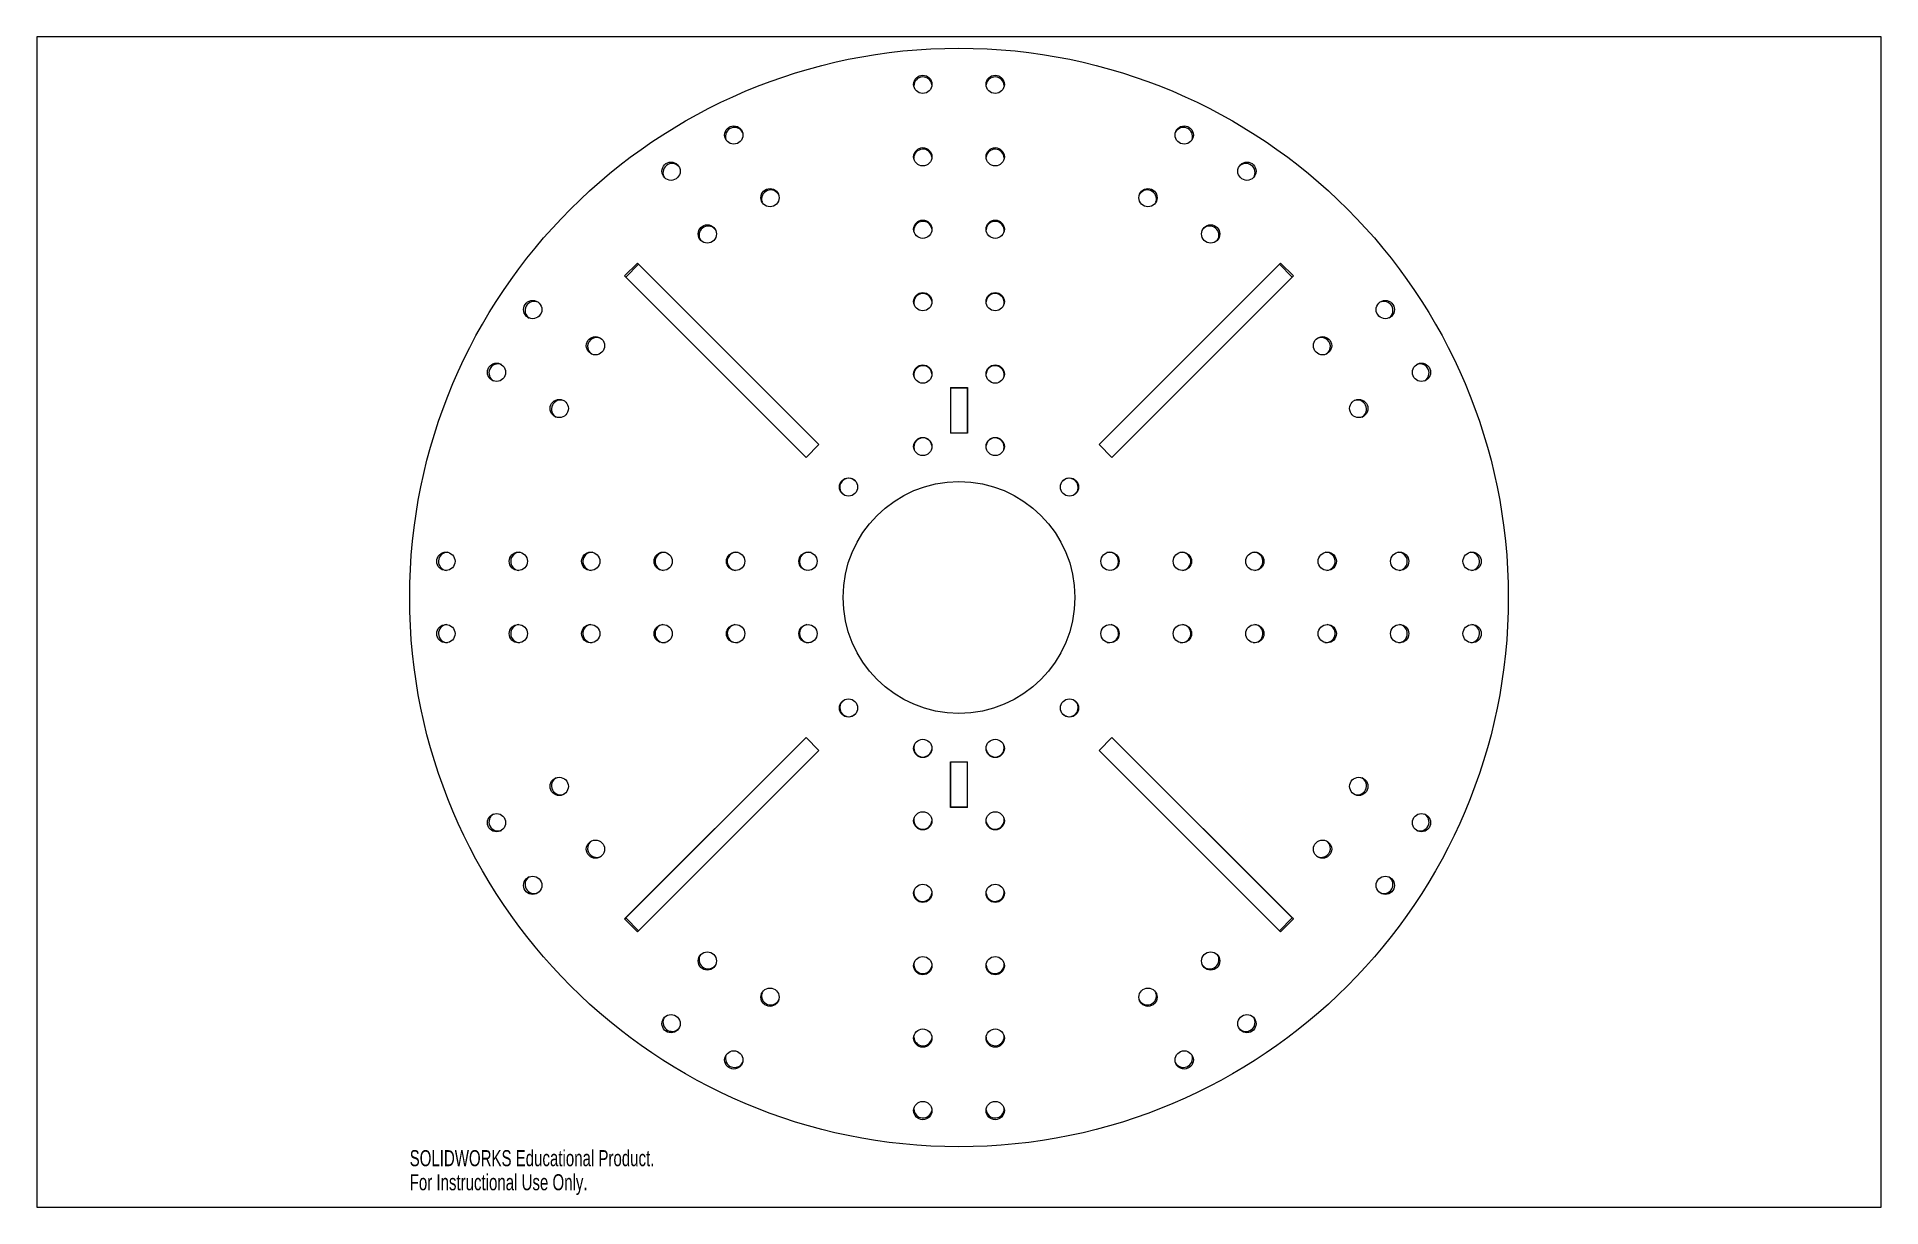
# Paper-space layout 'Layout1' of a CAD drawing. Header units: millimetres. Extents: x 40 to 364, y 26 to 231.
# The model-space entities are those that its viewports show. They can reach past a viewport. Long polylines and large blocks are cut down to what shows.
import ezdxf

# ---------------------------------------------------------------- set-up
doc = ezdxf.new("R2010")
doc.units = ezdxf.units.MM
doc.styles.add('SLDTEXTSTYLE0', font='TXT', dxfattribs={"width": 0.7})

msp = doc.modelspace()

# ---------------------------------------------------------------- linework, layer by layer
at = {"color": 7, "linetype": 'Continuous', "lineweight": 15}
for p, q in [((-96.8, 100.69), (-100.69, 96.8)), ((-100.35, 96.48), (-96.48, 100.35)), ((-42.16, 46.05), (-96.8, 100.69)), ((-96.8, 100.69), (-96.48, 100.35)), ((-96.48, 100.35), (-42.17, 46.04)), ((96.8, 100.69), (42.16, 46.05)), ((42.17, 46.04), (96.48, 100.35)), ((96.8, 100.69), (96.48, 100.35)), ((96.48, 100.35), (100.35, 96.48)), ((100.69, 96.8), (96.8, 100.69)), ((-100.69, 96.8), (-46.05, 42.16)), ((-100.69, 96.8), (-100.35, 96.48)), ((-46.04, 42.17), (-100.35, 96.48)), ((100.35, 96.48), (46.04, 42.17)), ((46.05, 42.16), (100.69, 96.8)), ((100.69, 96.8), (100.35, 96.48)), ((-2.58, 63.23), (2.58, 63.23)), ((-2.58, 63.23), (-2.58, 49.5)), ((-2.58, 63.23), (-2.57, 63.02)), ((-2.57, 63.02), (-2.57, 49.5)), ((2.57, 63.02), (-2.57, 63.02)), ((2.58, 63.23), (2.57, 63.02)), ((2.57, 49.5), (2.57, 63.02)), ((2.58, 63.23), (2.58, 49.5)), ((-46.05, 42.16), (-42.16, 46.05)), ((2.58, 49.5), (-2.58, 49.5)), ((42.16, 46.05), (46.05, 42.16)), ((-46.05, -42.16), (-100.69, -96.8)), ((-100.35, -96.48), (-46.04, -42.17)), ((-42.16, -46.05), (-46.05, -42.16)), ((46.05, -42.16), (42.16, -46.05)), ((46.04, -42.17), (100.35, -96.48)), ((100.69, -96.8), (46.05, -42.16)), ((-96.8, -100.69), (-42.16, -46.05)), ((-42.17, -46.04), (-96.48, -100.35)), ((-2.58, -63.23), (-2.58, -49.5)), ((-2.58, -49.5), (2.58, -49.5)), ((-2.57, -49.5), (-2.57, -63.02)), ((2.57, -63.02), (2.57, -49.5)), ((2.58, -63.23), (2.58, -49.5)), ((42.16, -46.05), (96.8, -100.69)), ((96.48, -100.35), (42.17, -46.04)), ((-2.58, -63.23), (-2.57, -63.02)), ((2.58, -63.23), (-2.58, -63.23)), ((-2.57, -63.02), (2.57, -63.02)), ((2.58, -63.23), (2.57, -63.02)), ((-100.69, -96.8), (-100.35, -96.48)), ((-100.69, -96.8), (-96.8, -100.69)), ((-96.48, -100.35), (-100.35, -96.48)), ((100.35, -96.48), (96.48, -100.35)), ((96.8, -100.69), (100.69, -96.8)), ((100.69, -96.8), (100.35, -96.48)), ((-96.8, -100.69), (-96.48, -100.35)), ((96.8, -100.69), (96.48, -100.35))]:
    msp.add_line(p, q, dxfattribs=at)
for centre, radius in [((0, 0), 165.4), ((-10.9, 154.5), 2.75), ((10.9, 154.5), 2.75), ((-67.81, 139.25), 2.75), ((67.81, 139.25), 2.75), ((-10.9, 132.69), 2.75), ((10.9, 132.69), 2.75), ((-86.69, 128.35), 2.75), ((86.69, 128.35), 2.75), ((-56.9, 120.37), 2.75), ((56.9, 120.37), 2.75), ((-75.79, 109.46), 2.75), ((-10.9, 110.88), 2.75), ((10.9, 110.88), 2.75), ((75.79, 109.46), 2.75), ((-128.35, 86.69), 2.75), ((-10.9, 89.08), 2.75), ((10.9, 89.08), 2.75), ((128.35, 86.69), 2.75), ((-109.46, 75.79), 2.75), ((109.46, 75.79), 2.75), ((-139.25, 67.81), 2.75), ((-10.9, 67.27), 2.75), ((10.9, 67.27), 2.75), ((139.25, 67.81), 2.75), ((-120.37, 56.9), 2.75), ((120.37, 56.9), 2.75), ((-10.9, 45.46), 2.75), ((10.9, 45.46), 2.75), ((-33.27, 33.27), 2.75), ((0, 0), 34.9), ((33.27, 33.27), 2.75), ((-154.5, 10.9), 2.75), ((-132.69, 10.9), 2.75), ((-110.88, 10.9), 2.75), ((-89.08, 10.9), 2.75), ((-67.27, 10.9), 2.75), ((-45.46, 10.9), 2.75), ((45.46, 10.9), 2.75), ((67.27, 10.9), 2.75), ((89.08, 10.9), 2.75), ((110.88, 10.9), 2.75), ((132.69, 10.9), 2.75), ((154.5, 10.9), 2.75), ((-154.5, -10.9), 2.75), ((-132.69, -10.9), 2.75), ((-110.88, -10.9), 2.75), ((-89.08, -10.9), 2.75), ((-67.27, -10.9), 2.75), ((-45.46, -10.9), 2.75), ((45.46, -10.9), 2.75), ((67.27, -10.9), 2.75), ((89.08, -10.9), 2.75), ((110.88, -10.9), 2.75), ((132.69, -10.9), 2.75), ((154.5, -10.9), 2.75), ((-33.27, -33.27), 2.75), ((33.27, -33.27), 2.75), ((-10.9, -45.46), 2.75), ((10.9, -45.46), 2.75), ((-120.37, -56.9), 2.75), ((120.37, -56.9), 2.75), ((-139.25, -67.81), 2.75), ((-10.9, -67.27), 2.75), ((10.9, -67.27), 2.75), ((139.25, -67.81), 2.75), ((-109.46, -75.79), 2.75), ((109.46, -75.79), 2.75), ((-128.35, -86.69), 2.75), ((-10.9, -89.08), 2.75), ((10.9, -89.08), 2.75), ((128.35, -86.69), 2.75), ((-75.79, -109.46), 2.75), ((-10.9, -110.88), 2.75), ((10.9, -110.88), 2.75), ((75.79, -109.46), 2.75), ((-56.9, -120.37), 2.75), ((56.9, -120.37), 2.75), ((-86.69, -128.35), 2.75), ((86.69, -128.35), 2.75), ((-10.9, -132.69), 2.75), ((10.9, -132.69), 2.75), ((-67.81, -139.25), 2.75), ((67.81, -139.25), 2.75), ((-10.9, -154.5), 2.75), ((10.9, -154.5), 2.75)]:
    msp.add_circle(centre, radius, dxfattribs=at)
for centre, start, end in [((-10.87, 153.99), 7.3665, 178.6406), ((10.87, 153.99), 3.786, 172.3007), ((-67.58, 138.79), 24.9466, 198.1907), ((67.58, 138.79), 341.7664, 152.7261), ((-10.87, 132.25), 6.646, 179.5145), ((10.87, 132.25), 3.0612, 173.1713), ((-86.4, 127.92), 42.1539, 215.0534), ((86.4, 127.92), 328.0697, 137.4462), ((-56.71, 119.97), 24.1199, 198.2484), ((56.71, 119.97), 342.0211, 155.8801), ((-75.54, 109.1), 41.9714, 215.8801), ((-10.87, 110.52), 9.8488, 180.3846), ((10.87, 110.52), 352.9709, 175.7968), ((75.54, 109.1), 324.1199, 137.3884), ((-127.92, 86.4), 64.6482, 236.9794), ((-10.87, 88.78), 8.8778, 188.7332), ((10.87, 88.78), 351.2668, 174.7755), ((127.92, 86.4), 305.7309, 115.03), ((-109.1, 75.54), 54.1199, 236.4847), ((109.1, 75.54), 303.5153, 125.8801), ((-138.79, 67.58), 68.2362, 240.0237), ((-10.87, 67.05), 6.8966, 191.5178), ((10.87, 67.05), 348.4822, 173.1034), ((138.79, 67.58), 300.7849, 110.8196), ((-119.97, 56.71), 67.6104, 241.2453), ((119.97, 56.71), 299.633, 111.2803), ((-10.87, 45.31), 10.1185, 196.8567), ((10.87, 45.31), 343.1433, 169.8815), ((-33.16, 33.16), 44.6185, 228.3475), ((33.16, 33.16), 311.6525, 138.3475), ((-153.99, 10.87), 92.4568, 262.9424), ((-132.25, 10.87), 90.8186, 263.8919), ((-110.52, 10.87), 87.3114, 265.7968), ((-88.78, 10.87), 83.8136, 264.7755), ((-67.05, 10.87), 78.4822, 263.1034), ((-45.31, 10.87), 73.1433, 259.8815), ((45.31, 10.87), 280.1185, 106.8567), ((67.05, 10.87), 276.8966, 101.5178), ((88.78, 10.87), 275.2245, 98.7332), ((110.52, 10.87), 274.2032, 90.598), ((132.25, 10.87), 275.9643, 89.8304), ((153.99, 10.87), 276.7442, 89.0588), ((-153.99, -10.87), 95.3668, 268.532), ((-132.25, -10.87), 96.5654, 269.4849), ((-110.52, -10.87), 97.8233, 270.4338), ((-88.78, -10.87), 99.081, 278.7332), ((-67.05, -10.87), 100.3375, 281.5178), ((-45.31, -10.87), 100.1185, 286.8567), ((45.31, -10.87), 255.4492, 79.8815), ((67.05, -10.87), 260.9479, 83.1034), ((88.78, -10.87), 266.4492, 84.7755), ((110.52, -10.87), 262.9709, 83.2826), ((132.25, -10.87), 272.6311, 82.5131), ((153.99, -10.87), 273.4156, 81.745), ((-33.16, -33.16), 131.6525, 318.3475), ((33.16, -33.16), 221.6525, 48.3475), ((-10.87, -45.31), 163.1433, 349.8815), ((10.87, -45.31), 190.1185, 16.8567), ((-119.97, -56.71), 118.7547, 292.3896), ((119.97, -56.71), 248.7197, 60.367), ((-138.79, -67.58), 119.9763, 291.7638), ((-10.87, -67.05), 170.836, 353.1034), ((10.87, -67.05), 189.8557, 11.5178), ((138.79, -67.58), 249.1804, 59.2151), ((-109.1, -75.54), 123.5153, 305.8801), ((109.1, -75.54), 234.1199, 56.4847), ((-127.92, -86.4), 123.0206, 295.3518), ((-10.87, -88.78), 174.9955, 354.7755), ((10.87, -88.78), 187.6782, 8.7332), ((127.92, -86.4), 244.97, 54.2691), ((-75.54, -109.1), 144.1199, 318.0286), ((-10.87, -110.52), 172.9709, 350.1692), ((10.87, -110.52), 184.2032, 2.9737), ((75.54, -109.1), 222.6116, 35.8801), ((-56.71, -119.97), 161.7516, 335.8801), ((56.71, -119.97), 204.1199, 17.9789), ((-86.4, -127.92), 144.9466, 317.8461), ((86.4, -127.92), 222.5538, 31.9303), ((-10.87, -132.25), 182.1315, 348.9957), ((10.87, -132.25), 183.5153, 2.1036), ((-67.58, -138.79), 161.8093, 335.0534), ((67.58, -138.79), 207.2739, 18.2336), ((-10.87, -153.99), 182.9685, 347.7269), ((10.87, -153.99), 186.0755, 1.2291)]:
    msp.add_arc(centre, 2.74, start, end, dxfattribs=at)

# ---------------------------------------------------------------- texts
at = {"color": 7, "linetype": 'Continuous', "char_height": 4.8336, "attachment_point": 1, "style": 'SLDTEXTSTYLE0'}
for s, insert in [('SOLIDWORKS Educational Product.', (-165.4, -166.42)), ('For Instructional Use Only.', (-165.4, -173.67))]:
    msp.add_mtext(s, dxfattribs=dict(at, insert=insert))

psp = doc.layouts.get("Layout1")

# ---------------------------------------------------------------- viewports
at = {"layer": '0'}
psp.add_viewport(center=(202.5, 128.5), size=(324, 205.6), view_center_point=(0, -7.39), view_height=352.373, dxfattribs=at)

doc.saveas('drawing.dxf')
